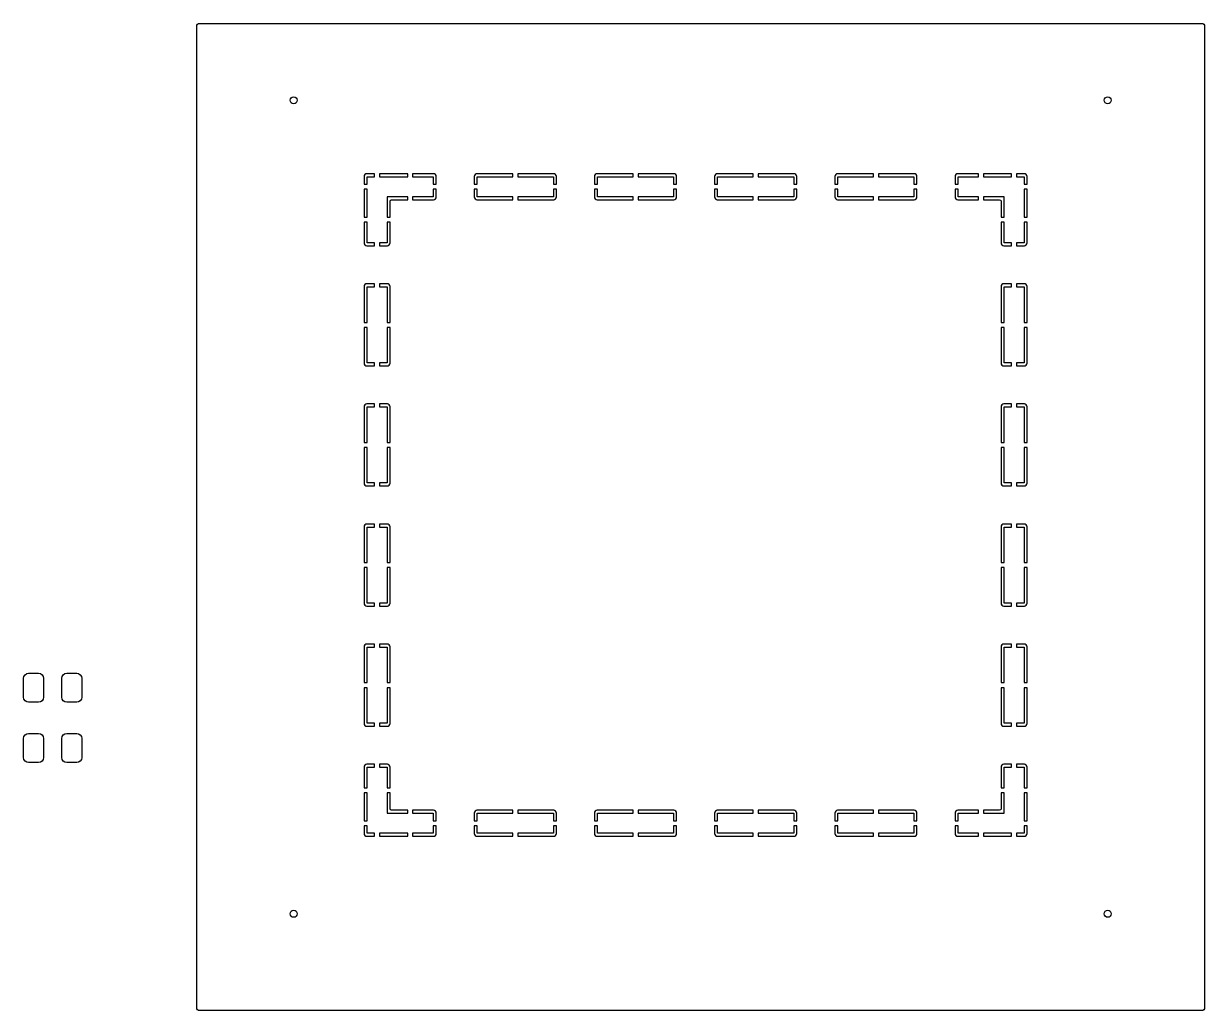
# Model space of a CAD drawing. Extents: x -2.53 to 2.19, y 0.21 to 3.97.
# Drawn here: x -0.131 to 2.19, y 0.21 to 2.151 of the extents above; entities that cross this region are included whole.
import ezdxf

# ---------------------------------------------------------------- set-up
doc = ezdxf.new("R2010")
doc.units = 0
doc.header["$MEASUREMENT"] = 0
doc.layers.add('BLACK', color=7, linetype='CONTINUOUS')

msp = doc.modelspace()

# ---------------------------------------------------------------- linework, layer by layer
at = {"layer": 'BLACK', "linetype": 'CONTINUOUS'}
for p, q in [((0.21, 2.1479), (0.2109, 2.1499)), ((0.21, 1.8502), (0.21, 2.1479)), ((0.2109, 2.1499), (0.2129, 2.1508)), ((0.2129, 2.1508), (2.1871, 2.1508)), ((2.1871, 2.1508), (2.1891, 2.1499)), ((2.1891, 2.1499), (2.19, 2.1479)), ((2.19, 2.1479), (2.19, 0.2129)), ((0.21, 1.7699), (0.21, 1.8502)), ((0.5388, 1.852), (0.5384, 1.8502)), ((0.5384, 1.8502), (0.5384, 1.8349)), ((0.5384, 1.8349), (0.5443, 1.8349)), ((0.5401, 1.8539), (0.5388, 1.852)), ((0.542, 1.8552), (0.5401, 1.8539)), ((0.5401, 1.8539), (0.5401, 1.8539)), ((0.5438, 1.8556), (0.542, 1.8552)), ((0.5591, 1.8556), (0.5438, 1.8556)), ((0.5443, 1.8349), (0.5443, 1.8497)), ((0.5443, 1.8497), (0.5591, 1.8497)), ((0.5591, 1.8497), (0.5591, 1.8556)), ((0.6241, 1.8556), (0.569, 1.8556)), ((0.569, 1.8556), (0.569, 1.8497)), ((0.569, 1.8497), (0.5837, 1.8497)), ((0.5837, 1.8497), (0.6241, 1.8497)), ((0.6241, 1.8497), (0.6241, 1.8556)), ((0.6748, 1.8556), (0.6339, 1.8556)), ((0.6339, 1.8556), (0.6339, 1.8497)), ((0.6339, 1.8497), (0.6743, 1.8497)), ((0.6743, 1.8497), (0.6743, 1.8349)), ((0.6743, 1.8349), (0.6802, 1.8349)), ((0.6766, 1.8552), (0.6748, 1.8556)), ((0.6785, 1.8539), (0.6766, 1.8552)), ((0.6798, 1.852), (0.6785, 1.8539)), ((0.6785, 1.8539), (0.6785, 1.8539)), ((0.6802, 1.8502), (0.6798, 1.852)), ((0.6802, 1.8349), (0.6802, 1.8502)), ((0.6802, 1.8502), (0.6802, 1.8502)), ((0.7553, 1.852), (0.755, 1.8502)), ((0.755, 1.8502), (0.755, 1.8349)), ((0.755, 1.8349), (0.7609, 1.8349)), ((0.7566, 1.8539), (0.7553, 1.852)), ((0.7586, 1.8552), (0.7566, 1.8539)), ((0.7566, 1.8539), (0.7566, 1.8539)), ((0.7603, 1.8556), (0.7586, 1.8552)), ((0.8308, 1.8556), (0.7603, 1.8556)), ((0.7609, 1.8349), (0.7609, 1.8497)), ((0.7609, 1.8497), (0.8308, 1.8497)), ((0.8308, 1.8497), (0.8308, 1.8556)), ((0.9111, 1.8556), (0.8406, 1.8556)), ((0.8406, 1.8556), (0.8406, 1.8497)), ((0.8406, 1.8497), (0.9105, 1.8497)), ((0.9105, 1.8497), (0.9105, 1.8349)), ((0.9105, 1.8349), (0.9164, 1.8349)), ((0.9128, 1.8552), (0.9111, 1.8556)), ((0.9147, 1.8539), (0.9128, 1.8552)), ((0.9161, 1.852), (0.9147, 1.8539)), ((0.9147, 1.8539), (0.9147, 1.8539)), ((0.9164, 1.8502), (0.9161, 1.852)), ((0.9164, 1.8349), (0.9164, 1.8502)), ((0.9164, 1.8502), (0.9164, 1.8502)), ((0.9915, 1.852), (0.9912, 1.8502)), ((0.9912, 1.8502), (0.9912, 1.8349)), ((0.9912, 1.8349), (0.9971, 1.8349)), ((0.9928, 1.8539), (0.9915, 1.852)), ((0.9948, 1.8552), (0.9928, 1.8539)), ((0.9928, 1.8539), (0.9928, 1.8539)), ((0.9965, 1.8556), (0.9948, 1.8552)), ((1.067, 1.8556), (0.9965, 1.8556)), ((0.9971, 1.8349), (0.9971, 1.8497)), ((0.9971, 1.8497), (1.067, 1.8497)), ((1.067, 1.8497), (1.067, 1.8556)), ((1.1473, 1.8556), (1.0768, 1.8556)), ((1.0768, 1.8556), (1.0768, 1.8497)), ((1.0768, 1.8497), (1.1467, 1.8497)), ((1.1467, 1.8497), (1.1467, 1.8349)), ((1.1467, 1.8349), (1.1526, 1.8349)), ((1.149, 1.8552), (1.1473, 1.8556)), ((1.151, 1.8539), (1.149, 1.8552)), ((1.1523, 1.852), (1.151, 1.8539)), ((1.151, 1.8539), (1.151, 1.8539)), ((1.1526, 1.8502), (1.1523, 1.852)), ((1.1526, 1.8349), (1.1526, 1.8502)), ((1.1526, 1.8502), (1.1526, 1.8502)), ((1.2278, 1.852), (1.2274, 1.8502)), ((1.2274, 1.8502), (1.2274, 1.8349)), ((1.2274, 1.8349), (1.2333, 1.8349)), ((1.2291, 1.8539), (1.2278, 1.852)), ((1.231, 1.8552), (1.2291, 1.8539)), ((1.2291, 1.8539), (1.2291, 1.8539)), ((1.2327, 1.8556), (1.231, 1.8552)), ((1.3032, 1.8556), (1.2327, 1.8556)), ((1.2333, 1.8349), (1.2333, 1.8497)), ((1.2333, 1.8497), (1.3032, 1.8497)), ((1.3032, 1.8497), (1.3032, 1.8556)), ((1.3835, 1.8556), (1.313, 1.8556)), ((1.313, 1.8556), (1.313, 1.8497)), ((1.313, 1.8497), (1.3829, 1.8497)), ((1.3829, 1.8497), (1.3829, 1.8349)), ((1.3829, 1.8349), (1.3888, 1.8349)), ((1.3852, 1.8552), (1.3835, 1.8556)), ((1.3872, 1.8539), (1.3852, 1.8552)), ((1.3885, 1.852), (1.3872, 1.8539)), ((1.3872, 1.8539), (1.3872, 1.8539)), ((1.3888, 1.8502), (1.3885, 1.852)), ((1.3888, 1.8349), (1.3888, 1.8502)), ((1.3888, 1.8502), (1.3888, 1.8502)), ((1.464, 1.852), (1.4636, 1.8502)), ((1.4636, 1.8502), (1.4636, 1.8349)), ((1.4636, 1.8349), (1.4695, 1.8349)), ((1.4653, 1.8539), (1.464, 1.852)), ((1.4672, 1.8552), (1.4653, 1.8539)), ((1.4653, 1.8539), (1.4653, 1.8539)), ((1.469, 1.8556), (1.4672, 1.8552)), ((1.5394, 1.8556), (1.469, 1.8556)), ((1.4695, 1.8349), (1.4695, 1.8497)), ((1.4695, 1.8497), (1.5394, 1.8497)), ((1.5394, 1.8497), (1.5394, 1.8556)), ((1.6197, 1.8556), (1.5493, 1.8556)), ((1.5493, 1.8556), (1.5493, 1.8497)), ((1.5493, 1.8497), (1.6191, 1.8497)), ((1.6191, 1.8497), (1.6191, 1.8349)), ((1.6191, 1.8349), (1.6251, 1.8349)), ((1.6215, 1.8552), (1.6197, 1.8556)), ((1.6234, 1.8539), (1.6215, 1.8552)), ((1.6247, 1.852), (1.6234, 1.8539)), ((1.6234, 1.8539), (1.6234, 1.8539)), ((1.6251, 1.8502), (1.6247, 1.852)), ((1.6251, 1.8349), (1.6251, 1.8502)), ((1.6251, 1.8502), (1.6251, 1.8502)), ((1.7002, 1.852), (1.6999, 1.8502)), ((1.6999, 1.8502), (1.6999, 1.8349)), ((1.6999, 1.8349), (1.7058, 1.8349)), ((1.7015, 1.8539), (1.7002, 1.852)), ((1.7035, 1.8552), (1.7015, 1.8539)), ((1.7015, 1.8539), (1.7015, 1.8539)), ((1.7052, 1.8556), (1.7035, 1.8552)), ((1.7461, 1.8556), (1.7052, 1.8556)), ((1.7058, 1.8349), (1.7058, 1.8497)), ((1.7058, 1.8497), (1.7461, 1.8497)), ((1.7461, 1.8497), (1.7461, 1.8556)), ((1.8111, 1.8556), (1.756, 1.8556)), ((1.756, 1.8556), (1.756, 1.8497)), ((1.756, 1.8497), (1.7963, 1.8497)), ((1.7963, 1.8497), (1.8111, 1.8497)), ((1.8111, 1.8497), (1.8111, 1.8556)), ((1.8363, 1.8556), (1.8209, 1.8556)), ((1.8209, 1.8556), (1.8209, 1.8497)), ((1.8209, 1.8497), (1.8357, 1.8497)), ((1.8357, 1.8497), (1.8357, 1.8349)), ((1.8357, 1.8349), (1.8416, 1.8349)), ((1.838, 1.8552), (1.8363, 1.8556)), ((1.8399, 1.8539), (1.838, 1.8552)), ((1.8412, 1.852), (1.8399, 1.8539)), ((1.8399, 1.8539), (1.8399, 1.8539)), ((1.8416, 1.8502), (1.8412, 1.852)), ((1.8416, 1.8349), (1.8416, 1.8502)), ((0.5443, 1.825), (0.5384, 1.825)), ((0.5384, 1.825), (0.5384, 1.7699)), ((0.5443, 1.8103), (0.5443, 1.825)), ((0.5443, 1.7699), (0.5443, 1.8103)), ((0.6241, 1.8103), (0.5837, 1.8103)), ((0.5837, 1.8103), (0.5837, 1.7699)), ((0.6241, 1.8044), (0.6241, 1.8103)), ((0.6743, 1.8103), (0.6339, 1.8103)), ((0.6339, 1.8103), (0.6339, 1.8044)), ((0.6802, 1.825), (0.6743, 1.825)), ((0.6743, 1.825), (0.6743, 1.8103)), ((0.6802, 1.8097), (0.6802, 1.825)), ((0.7609, 1.825), (0.755, 1.825)), ((0.755, 1.825), (0.755, 1.8097)), ((0.7609, 1.8103), (0.7609, 1.825)), ((0.8308, 1.8103), (0.7609, 1.8103)), ((0.8308, 1.8044), (0.8308, 1.8103)), ((0.9105, 1.8103), (0.8406, 1.8103)), ((0.8406, 1.8103), (0.8406, 1.8044)), ((0.9164, 1.825), (0.9105, 1.825)), ((0.9105, 1.825), (0.9105, 1.8103)), ((0.9164, 1.8097), (0.9164, 1.825)), ((0.9971, 1.825), (0.9912, 1.825)), ((0.9912, 1.825), (0.9912, 1.8097)), ((0.9971, 1.8103), (0.9971, 1.825)), ((1.067, 1.8103), (0.9971, 1.8103)), ((1.067, 1.8044), (1.067, 1.8103)), ((1.1467, 1.8103), (1.0768, 1.8103)), ((1.0768, 1.8103), (1.0768, 1.8044)), ((1.1526, 1.825), (1.1467, 1.825)), ((1.1467, 1.825), (1.1467, 1.8103)), ((1.1526, 1.8097), (1.1526, 1.825)), ((1.2333, 1.825), (1.2274, 1.825)), ((1.2274, 1.825), (1.2274, 1.8097)), ((1.2333, 1.8103), (1.2333, 1.825)), ((1.3032, 1.8103), (1.2333, 1.8103)), ((1.3032, 1.8044), (1.3032, 1.8103)), ((1.3829, 1.8103), (1.313, 1.8103)), ((1.313, 1.8103), (1.313, 1.8044)), ((1.3888, 1.825), (1.3829, 1.825)), ((1.3829, 1.825), (1.3829, 1.8103)), ((1.3888, 1.8097), (1.3888, 1.825)), ((1.4695, 1.825), (1.4636, 1.825)), ((1.4636, 1.825), (1.4636, 1.8097)), ((1.4695, 1.8103), (1.4695, 1.825)), ((1.5394, 1.8103), (1.4695, 1.8103)), ((1.5394, 1.8044), (1.5394, 1.8103)), ((1.6191, 1.8103), (1.5493, 1.8103)), ((1.5493, 1.8103), (1.5493, 1.8044)), ((1.6251, 1.825), (1.6191, 1.825)), ((1.6191, 1.825), (1.6191, 1.8103)), ((1.6251, 1.8097), (1.6251, 1.825)), ((1.7058, 1.825), (1.6999, 1.825)), ((1.6999, 1.825), (1.6999, 1.8097)), ((1.7058, 1.8103), (1.7058, 1.825)), ((1.7461, 1.8103), (1.7058, 1.8103)), ((1.7461, 1.8044), (1.7461, 1.8103)), ((1.7963, 1.8103), (1.756, 1.8103)), ((1.756, 1.8103), (1.756, 1.8044)), ((1.7963, 1.7699), (1.7963, 1.8103)), ((1.8416, 1.825), (1.8357, 1.825)), ((1.8357, 1.825), (1.8357, 1.8103)), ((1.8357, 1.8103), (1.8357, 1.7699)), ((1.8416, 1.8095), (1.8416, 1.825)), ((0.5896, 1.8015), (0.5905, 1.8035)), ((0.5896, 1.7699), (0.5896, 1.8015)), ((0.5905, 1.8035), (0.5925, 1.8044)), ((0.5925, 1.8044), (0.6241, 1.8044)), ((0.6339, 1.8044), (0.6748, 1.8044)), ((0.6748, 1.8044), (0.6766, 1.8047)), ((0.6766, 1.8047), (0.6785, 1.806)), ((0.6785, 1.806), (0.6798, 1.808)), ((0.6785, 1.806), (0.6785, 1.806)), ((0.6798, 1.808), (0.6802, 1.8097)), ((0.6802, 1.8097), (0.6802, 1.8097)), ((0.755, 1.8097), (0.7553, 1.808)), ((0.7553, 1.808), (0.7566, 1.806)), ((0.7566, 1.806), (0.7566, 1.806)), ((0.7566, 1.806), (0.7586, 1.8047)), ((0.7586, 1.8047), (0.7603, 1.8044)), ((0.7603, 1.8044), (0.8308, 1.8044)), ((0.8406, 1.8044), (0.9111, 1.8044)), ((0.9111, 1.8044), (0.9128, 1.8047)), ((0.9128, 1.8047), (0.9147, 1.806)), ((0.9147, 1.806), (0.9161, 1.808)), ((0.9147, 1.806), (0.9147, 1.806)), ((0.9161, 1.808), (0.9164, 1.8097)), ((0.9164, 1.8097), (0.9164, 1.8097)), ((0.9912, 1.8097), (0.9915, 1.808)), ((0.9915, 1.808), (0.9928, 1.806)), ((0.9928, 1.806), (0.9928, 1.806)), ((0.9928, 1.806), (0.9948, 1.8047)), ((0.9948, 1.8047), (0.9965, 1.8044)), ((0.9965, 1.8044), (1.067, 1.8044)), ((1.0768, 1.8044), (1.1473, 1.8044)), ((1.1473, 1.8044), (1.149, 1.8047)), ((1.149, 1.8047), (1.151, 1.806)), ((1.151, 1.806), (1.1523, 1.808)), ((1.151, 1.806), (1.151, 1.806)), ((1.1523, 1.808), (1.1526, 1.8097)), ((1.1526, 1.8097), (1.1526, 1.8097)), ((1.2274, 1.8097), (1.2278, 1.808)), ((1.2278, 1.808), (1.2291, 1.806)), ((1.2291, 1.806), (1.2291, 1.806)), ((1.2291, 1.806), (1.231, 1.8047)), ((1.231, 1.8047), (1.2327, 1.8044)), ((1.2327, 1.8044), (1.3032, 1.8044)), ((1.313, 1.8044), (1.3835, 1.8044)), ((1.3835, 1.8044), (1.3852, 1.8047)), ((1.3852, 1.8047), (1.3872, 1.806)), ((1.3872, 1.806), (1.3885, 1.808)), ((1.3872, 1.806), (1.3872, 1.806)), ((1.3885, 1.808), (1.3888, 1.8097)), ((1.3888, 1.8097), (1.3888, 1.8097)), ((1.4636, 1.8097), (1.464, 1.808)), ((1.464, 1.808), (1.4653, 1.806)), ((1.4653, 1.806), (1.4653, 1.806)), ((1.4653, 1.806), (1.4672, 1.8047)), ((1.4672, 1.8047), (1.469, 1.8044)), ((1.469, 1.8044), (1.5394, 1.8044)), ((1.5493, 1.8044), (1.6197, 1.8044)), ((1.6197, 1.8044), (1.6215, 1.8047)), ((1.6215, 1.8047), (1.6234, 1.806)), ((1.6234, 1.806), (1.6247, 1.808)), ((1.6234, 1.806), (1.6234, 1.806)), ((1.6247, 1.808), (1.6251, 1.8097)), ((1.6251, 1.8097), (1.6251, 1.8097)), ((1.6999, 1.8097), (1.7002, 1.808)), ((1.7002, 1.808), (1.7015, 1.806)), ((1.7015, 1.806), (1.7015, 1.806)), ((1.7015, 1.806), (1.7035, 1.8047)), ((1.7035, 1.8047), (1.7052, 1.8044)), ((1.7052, 1.8044), (1.7461, 1.8044)), ((1.756, 1.8044), (1.7875, 1.8044)), ((1.7875, 1.8044), (1.7896, 1.8035)), ((1.7896, 1.8035), (1.7904, 1.8015)), ((1.7904, 1.8015), (1.7904, 1.7699)), ((1.8416, 1.7699), (1.8416, 1.8095)), ((1.8416, 1.8095), (1.8416, 1.8095)), ((0.21, 1.7192), (0.21, 1.7699)), ((0.5384, 1.7699), (0.5443, 1.7699)), ((0.5837, 1.7699), (0.5896, 1.7699)), ((1.7904, 1.7699), (1.7963, 1.7699)), ((1.8357, 1.7699), (1.8416, 1.7699)), ((0.5443, 1.7601), (0.5384, 1.7601)), ((0.5384, 1.7601), (0.5384, 1.7192)), ((0.5443, 1.7197), (0.5443, 1.7601)), ((0.5896, 1.7601), (0.5837, 1.7601)), ((0.5837, 1.7601), (0.5837, 1.7197)), ((0.5896, 1.7192), (0.5896, 1.7601)), ((1.7963, 1.7601), (1.7904, 1.7601)), ((1.7904, 1.7601), (1.7904, 1.7192)), ((1.7963, 1.7197), (1.7963, 1.7601)), ((1.8416, 1.7601), (1.8357, 1.7601)), ((1.8357, 1.7601), (1.8357, 1.7197)), ((1.8416, 1.7192), (1.8416, 1.7601)), ((0.21, 1.6337), (0.21, 1.7192)), ((0.5384, 1.7192), (0.5388, 1.7174)), ((0.5388, 1.7174), (0.5401, 1.7155)), ((0.5591, 1.7197), (0.5443, 1.7197)), ((0.5591, 1.7138), (0.5591, 1.7197)), ((0.5837, 1.7197), (0.569, 1.7197)), ((0.569, 1.7197), (0.569, 1.7138)), ((0.588, 1.7155), (0.5893, 1.7174)), ((0.5893, 1.7174), (0.5896, 1.7192)), ((0.5896, 1.7192), (0.5896, 1.7192)), ((1.7904, 1.7192), (1.7908, 1.7174)), ((1.7908, 1.7174), (1.7921, 1.7155)), ((1.8111, 1.7197), (1.7963, 1.7197)), ((1.8111, 1.7138), (1.8111, 1.7197)), ((1.8357, 1.7197), (1.8209, 1.7197)), ((1.8209, 1.7197), (1.8209, 1.7138)), ((1.8399, 1.7155), (1.8412, 1.7174)), ((1.8412, 1.7174), (1.8416, 1.7192)), ((0.5401, 1.7155), (0.5401, 1.7155)), ((0.5401, 1.7155), (0.542, 1.7142)), ((0.542, 1.7142), (0.5438, 1.7138)), ((0.5438, 1.7138), (0.5591, 1.7138)), ((0.569, 1.7138), (0.5843, 1.7138)), ((0.5843, 1.7138), (0.586, 1.7142)), ((0.586, 1.7142), (0.588, 1.7155)), ((0.588, 1.7155), (0.588, 1.7155)), ((1.7921, 1.7155), (1.7921, 1.7155)), ((1.7921, 1.7155), (1.794, 1.7142)), ((1.794, 1.7142), (1.7957, 1.7138)), ((1.7957, 1.7138), (1.8111, 1.7138)), ((1.8209, 1.7138), (1.8363, 1.7138)), ((1.8363, 1.7138), (1.838, 1.7142)), ((1.838, 1.7142), (1.8399, 1.7155)), ((1.8399, 1.7155), (1.8399, 1.7155)), ((0.21, 1.4829), (0.21, 1.6337)), ((0.5388, 1.6354), (0.5384, 1.6337)), ((0.5384, 1.6337), (0.5384, 1.5632)), ((0.5401, 1.6374), (0.5388, 1.6354)), ((0.542, 1.6387), (0.5401, 1.6374)), ((0.5401, 1.6374), (0.5401, 1.6374)), ((0.5438, 1.639), (0.542, 1.6387)), ((0.5591, 1.639), (0.5438, 1.639)), ((0.5443, 1.5632), (0.5443, 1.6331)), ((0.5443, 1.6331), (0.5591, 1.6331)), ((0.5591, 1.6331), (0.5591, 1.639)), ((0.5843, 1.639), (0.569, 1.639)), ((0.569, 1.639), (0.569, 1.6331)), ((0.569, 1.6331), (0.5837, 1.6331)), ((0.5837, 1.6331), (0.5837, 1.5632)), ((0.586, 1.6387), (0.5843, 1.639)), ((0.588, 1.6374), (0.586, 1.6387)), ((0.5893, 1.6354), (0.588, 1.6374)), ((0.588, 1.6374), (0.588, 1.6374)), ((0.5896, 1.6337), (0.5893, 1.6354)), ((0.5896, 1.5632), (0.5896, 1.6337)), ((0.5896, 1.6337), (0.5896, 1.6337)), ((1.7908, 1.6354), (1.7904, 1.6337)), ((1.7904, 1.6337), (1.7904, 1.5632)), ((1.7921, 1.6374), (1.7908, 1.6354)), ((1.794, 1.6387), (1.7921, 1.6374)), ((1.7921, 1.6374), (1.7921, 1.6374)), ((1.7957, 1.639), (1.794, 1.6387)), ((1.8111, 1.639), (1.7957, 1.639)), ((1.7963, 1.5632), (1.7963, 1.6331)), ((1.7963, 1.6331), (1.8111, 1.6331)), ((1.8111, 1.6331), (1.8111, 1.639)), ((1.8363, 1.639), (1.8209, 1.639)), ((1.8209, 1.639), (1.8209, 1.6331)), ((1.8209, 1.6331), (1.8357, 1.6331)), ((1.8357, 1.6331), (1.8357, 1.5632)), ((1.838, 1.6387), (1.8363, 1.639)), ((1.8399, 1.6374), (1.838, 1.6387)), ((1.8412, 1.6354), (1.8399, 1.6374)), ((1.8399, 1.6374), (1.8399, 1.6374)), ((1.8416, 1.6337), (1.8412, 1.6354)), ((1.8416, 1.5632), (1.8416, 1.6337)), ((0.5384, 1.5632), (0.5443, 1.5632)), ((0.5837, 1.5632), (0.5896, 1.5632)), ((1.7904, 1.5632), (1.7963, 1.5632)), ((1.8357, 1.5632), (1.8416, 1.5632)), ((0.5443, 1.5534), (0.5384, 1.5534)), ((0.5384, 1.5534), (0.5384, 1.4829)), ((0.5443, 1.4835), (0.5443, 1.5534)), ((0.5896, 1.5534), (0.5837, 1.5534)), ((0.5837, 1.5534), (0.5837, 1.4835)), ((0.5896, 1.4829), (0.5896, 1.5534)), ((1.7963, 1.5534), (1.7904, 1.5534)), ((1.7904, 1.5534), (1.7904, 1.4829)), ((1.7963, 1.4835), (1.7963, 1.5534)), ((1.8416, 1.5534), (1.8357, 1.5534)), ((1.8357, 1.5534), (1.8357, 1.4835)), ((1.8416, 1.4829), (1.8416, 1.5534)), ((0.21, 1.3975), (0.21, 1.4829)), ((0.5384, 1.4829), (0.5388, 1.4812)), ((0.5388, 1.4812), (0.5401, 1.4793)), ((0.5401, 1.4793), (0.5401, 1.4793)), ((0.5401, 1.4793), (0.542, 1.4779)), ((0.542, 1.4779), (0.5438, 1.4776)), ((0.5438, 1.4776), (0.5591, 1.4776)), ((0.5591, 1.4835), (0.5443, 1.4835)), ((0.5591, 1.4776), (0.5591, 1.4835)), ((0.5837, 1.4835), (0.569, 1.4835)), ((0.569, 1.4835), (0.569, 1.4776)), ((0.569, 1.4776), (0.5843, 1.4776)), ((0.5843, 1.4776), (0.586, 1.4779)), ((0.586, 1.4779), (0.588, 1.4793)), ((0.588, 1.4793), (0.5893, 1.4812)), ((0.588, 1.4793), (0.588, 1.4793)), ((0.5893, 1.4812), (0.5896, 1.4829)), ((0.5896, 1.4829), (0.5896, 1.4829)), ((1.7904, 1.4829), (1.7908, 1.4812)), ((1.7908, 1.4812), (1.7921, 1.4793)), ((1.7921, 1.4793), (1.7921, 1.4793)), ((1.7921, 1.4793), (1.794, 1.4779)), ((1.794, 1.4779), (1.7957, 1.4776)), ((1.7957, 1.4776), (1.8111, 1.4776)), ((1.8111, 1.4835), (1.7963, 1.4835)), ((1.8111, 1.4776), (1.8111, 1.4835)), ((1.8357, 1.4835), (1.8209, 1.4835)), ((1.8209, 1.4835), (1.8209, 1.4776)), ((1.8209, 1.4776), (1.8363, 1.4776)), ((1.8363, 1.4776), (1.838, 1.4779)), ((1.838, 1.4779), (1.8399, 1.4793)), ((1.8399, 1.4793), (1.8412, 1.4812)), ((1.8399, 1.4793), (1.8399, 1.4793)), ((1.8412, 1.4812), (1.8416, 1.4829)), ((0.21, 1.2467), (0.21, 1.3975)), ((0.5388, 1.3992), (0.5384, 1.3975)), ((0.5384, 1.3975), (0.5384, 1.327)), ((0.5401, 1.4012), (0.5388, 1.3992)), ((0.542, 1.4025), (0.5401, 1.4012)), ((0.5401, 1.4012), (0.5401, 1.4012)), ((0.5438, 1.4028), (0.542, 1.4025)), ((0.5591, 1.4028), (0.5438, 1.4028)), ((0.5443, 1.327), (0.5443, 1.3969)), ((0.5443, 1.3969), (0.5591, 1.3969)), ((0.5591, 1.3969), (0.5591, 1.4028)), ((0.5843, 1.4028), (0.569, 1.4028)), ((0.569, 1.4028), (0.569, 1.3969)), ((0.569, 1.3969), (0.5837, 1.3969)), ((0.5837, 1.3969), (0.5837, 1.327)), ((0.586, 1.4025), (0.5843, 1.4028)), ((0.588, 1.4012), (0.586, 1.4025)), ((0.5893, 1.3992), (0.588, 1.4012)), ((0.588, 1.4012), (0.588, 1.4012)), ((0.5896, 1.3975), (0.5893, 1.3992)), ((0.5896, 1.327), (0.5896, 1.3975)), ((0.5896, 1.3975), (0.5896, 1.3975)), ((1.7908, 1.3992), (1.7904, 1.3975)), ((1.7904, 1.3975), (1.7904, 1.327)), ((1.7921, 1.4012), (1.7908, 1.3992)), ((1.794, 1.4025), (1.7921, 1.4012)), ((1.7921, 1.4012), (1.7921, 1.4012)), ((1.7957, 1.4028), (1.794, 1.4025)), ((1.8111, 1.4028), (1.7957, 1.4028)), ((1.7963, 1.327), (1.7963, 1.3969)), ((1.7963, 1.3969), (1.8111, 1.3969)), ((1.8111, 1.3969), (1.8111, 1.4028)), ((1.8363, 1.4028), (1.8209, 1.4028)), ((1.8209, 1.4028), (1.8209, 1.3969)), ((1.8209, 1.3969), (1.8357, 1.3969)), ((1.8357, 1.3969), (1.8357, 1.327)), ((1.838, 1.4025), (1.8363, 1.4028)), ((1.8399, 1.4012), (1.838, 1.4025)), ((1.8412, 1.3992), (1.8399, 1.4012)), ((1.8399, 1.4012), (1.8399, 1.4012)), ((1.8416, 1.3975), (1.8412, 1.3992)), ((1.8416, 1.327), (1.8416, 1.3975)), ((0.5384, 1.327), (0.5443, 1.327)), ((0.5837, 1.327), (0.5896, 1.327)), ((1.7904, 1.327), (1.7963, 1.327)), ((1.8357, 1.327), (1.8416, 1.327)), ((0.5443, 1.3172), (0.5384, 1.3172)), ((0.5384, 1.3172), (0.5384, 1.2467)), ((0.5443, 1.2473), (0.5443, 1.3172)), ((0.5896, 1.3172), (0.5837, 1.3172)), ((0.5837, 1.3172), (0.5837, 1.2473)), ((0.5896, 1.2467), (0.5896, 1.3172)), ((1.7963, 1.3172), (1.7904, 1.3172)), ((1.7904, 1.3172), (1.7904, 1.2467)), ((1.7963, 1.2473), (1.7963, 1.3172)), ((1.8416, 1.3172), (1.8357, 1.3172)), ((1.8357, 1.3172), (1.8357, 1.2473)), ((1.8416, 1.2467), (1.8416, 1.3172)), ((0.21, 1.1613), (0.21, 1.2467)), ((0.5384, 1.2467), (0.5388, 1.245)), ((0.5388, 1.245), (0.5401, 1.243)), ((0.5401, 1.243), (0.5401, 1.243)), ((0.5401, 1.243), (0.542, 1.2417)), ((0.542, 1.2417), (0.5438, 1.2414)), ((0.5438, 1.2414), (0.5591, 1.2414)), ((0.5591, 1.2473), (0.5443, 1.2473)), ((0.5591, 1.2414), (0.5591, 1.2473)), ((0.5837, 1.2473), (0.569, 1.2473)), ((0.569, 1.2473), (0.569, 1.2414)), ((0.569, 1.2414), (0.5843, 1.2414)), ((0.5843, 1.2414), (0.586, 1.2417)), ((0.586, 1.2417), (0.588, 1.243)), ((0.588, 1.243), (0.5893, 1.245)), ((0.588, 1.243), (0.588, 1.243)), ((0.5893, 1.245), (0.5896, 1.2467)), ((0.5896, 1.2467), (0.5896, 1.2467)), ((1.7904, 1.2467), (1.7908, 1.245)), ((1.7908, 1.245), (1.7921, 1.243)), ((1.7921, 1.243), (1.7921, 1.243)), ((1.7921, 1.243), (1.794, 1.2417)), ((1.794, 1.2417), (1.7957, 1.2414)), ((1.7957, 1.2414), (1.8111, 1.2414)), ((1.8111, 1.2473), (1.7963, 1.2473)), ((1.8111, 1.2414), (1.8111, 1.2473)), ((1.8357, 1.2473), (1.8209, 1.2473)), ((1.8209, 1.2473), (1.8209, 1.2414)), ((1.8209, 1.2414), (1.8363, 1.2414)), ((1.8363, 1.2414), (1.838, 1.2417)), ((1.838, 1.2417), (1.8399, 1.243)), ((1.8399, 1.243), (1.8412, 1.245)), ((1.8399, 1.243), (1.8399, 1.243)), ((1.8412, 1.245), (1.8416, 1.2467)), ((0.21, 1.0105), (0.21, 1.1613)), ((0.5388, 1.163), (0.5384, 1.1613)), ((0.5384, 1.1613), (0.5384, 1.0908)), ((0.5401, 1.1649), (0.5388, 1.163)), ((0.542, 1.1662), (0.5401, 1.1649)), ((0.5401, 1.1649), (0.5401, 1.1649)), ((0.5438, 1.1666), (0.542, 1.1662)), ((0.5591, 1.1666), (0.5438, 1.1666)), ((0.5443, 1.0908), (0.5443, 1.1607)), ((0.5443, 1.1607), (0.5591, 1.1607)), ((0.5591, 1.1607), (0.5591, 1.1666)), ((0.5843, 1.1666), (0.569, 1.1666)), ((0.569, 1.1666), (0.569, 1.1607)), ((0.569, 1.1607), (0.5837, 1.1607)), ((0.5837, 1.1607), (0.5837, 1.0908)), ((0.586, 1.1662), (0.5843, 1.1666)), ((0.588, 1.1649), (0.586, 1.1662)), ((0.5893, 1.163), (0.588, 1.1649)), ((0.588, 1.1649), (0.588, 1.1649)), ((0.5896, 1.1613), (0.5893, 1.163)), ((0.5896, 1.0908), (0.5896, 1.1613)), ((0.5896, 1.1613), (0.5896, 1.1613)), ((1.7908, 1.163), (1.7904, 1.1613)), ((1.7904, 1.1613), (1.7904, 1.0908)), ((1.7921, 1.1649), (1.7908, 1.163)), ((1.794, 1.1662), (1.7921, 1.1649)), ((1.7921, 1.1649), (1.7921, 1.1649)), ((1.7957, 1.1666), (1.794, 1.1662)), ((1.8111, 1.1666), (1.7957, 1.1666)), ((1.7963, 1.0908), (1.7963, 1.1607)), ((1.7963, 1.1607), (1.8111, 1.1607)), ((1.8111, 1.1607), (1.8111, 1.1666)), ((1.8363, 1.1666), (1.8209, 1.1666)), ((1.8209, 1.1666), (1.8209, 1.1607)), ((1.8209, 1.1607), (1.8357, 1.1607)), ((1.8357, 1.1607), (1.8357, 1.0908)), ((1.838, 1.1662), (1.8363, 1.1666)), ((1.8399, 1.1649), (1.838, 1.1662)), ((1.8412, 1.163), (1.8399, 1.1649)), ((1.8399, 1.1649), (1.8399, 1.1649)), ((1.8416, 1.1613), (1.8412, 1.163)), ((1.8416, 1.0908), (1.8416, 1.1613)), ((0.5384, 1.0908), (0.5443, 1.0908)), ((0.5837, 1.0908), (0.5896, 1.0908)), ((1.7904, 1.0908), (1.7963, 1.0908)), ((1.8357, 1.0908), (1.8416, 1.0908)), ((0.5443, 1.081), (0.5384, 1.081)), ((0.5384, 1.081), (0.5384, 1.0105)), ((0.5443, 1.0111), (0.5443, 1.081)), ((0.5896, 1.081), (0.5837, 1.081)), ((0.5837, 1.081), (0.5837, 1.0111)), ((0.5896, 1.0105), (0.5896, 1.081)), ((1.7963, 1.081), (1.7904, 1.081)), ((1.7904, 1.081), (1.7904, 1.0105)), ((1.7963, 1.0111), (1.7963, 1.081)), ((1.8416, 1.081), (1.8357, 1.081)), ((1.8357, 1.081), (1.8357, 1.0111)), ((1.8416, 1.0105), (1.8416, 1.081)), ((0.21, 0.925), (0.21, 1.0105)), ((0.5384, 1.0105), (0.5388, 1.0088)), ((0.5388, 1.0088), (0.5401, 1.0068)), ((0.5401, 1.0068), (0.5401, 1.0068)), ((0.5401, 1.0068), (0.542, 1.0055)), ((0.542, 1.0055), (0.5438, 1.0052)), ((0.5438, 1.0052), (0.5591, 1.0052)), ((0.5591, 1.0111), (0.5443, 1.0111)), ((0.5591, 1.0052), (0.5591, 1.0111)), ((0.5837, 1.0111), (0.569, 1.0111)), ((0.569, 1.0111), (0.569, 1.0052)), ((0.569, 1.0052), (0.5843, 1.0052)), ((0.5843, 1.0052), (0.586, 1.0055)), ((0.586, 1.0055), (0.588, 1.0068)), ((0.588, 1.0068), (0.5893, 1.0088)), ((0.588, 1.0068), (0.588, 1.0068)), ((0.5893, 1.0088), (0.5896, 1.0105)), ((0.5896, 1.0105), (0.5896, 1.0105)), ((1.7904, 1.0105), (1.7908, 1.0088)), ((1.7908, 1.0088), (1.7921, 1.0068)), ((1.7921, 1.0068), (1.7921, 1.0068)), ((1.7921, 1.0068), (1.794, 1.0055)), ((1.794, 1.0055), (1.7957, 1.0052)), ((1.7957, 1.0052), (1.8111, 1.0052)), ((1.8111, 1.0111), (1.7963, 1.0111)), ((1.8111, 1.0052), (1.8111, 1.0111)), ((1.8357, 1.0111), (1.8209, 1.0111)), ((1.8209, 1.0111), (1.8209, 1.0052)), ((1.8209, 1.0052), (1.8363, 1.0052)), ((1.8363, 1.0052), (1.838, 1.0055)), ((1.838, 1.0055), (1.8399, 1.0068)), ((1.8399, 1.0068), (1.8412, 1.0088)), ((1.8399, 1.0068), (1.8399, 1.0068)), ((1.8412, 1.0088), (1.8416, 1.0105)), ((0.5401, 0.9287), (0.5388, 0.9268)), ((0.542, 0.93), (0.5401, 0.9287)), ((0.5401, 0.9287), (0.5401, 0.9287)), ((0.5438, 0.9304), (0.542, 0.93)), ((0.5591, 0.9304), (0.5438, 0.9304)), ((0.5591, 0.9245), (0.5591, 0.9304)), ((0.5843, 0.9304), (0.569, 0.9304)), ((0.569, 0.9304), (0.569, 0.9245)), ((0.586, 0.93), (0.5843, 0.9304)), ((0.588, 0.9287), (0.586, 0.93)), ((0.5893, 0.9268), (0.588, 0.9287)), ((0.588, 0.9287), (0.588, 0.9287)), ((1.7921, 0.9287), (1.7908, 0.9268)), ((1.794, 0.93), (1.7921, 0.9287)), ((1.7921, 0.9287), (1.7921, 0.9287)), ((1.7957, 0.9304), (1.794, 0.93)), ((1.8111, 0.9304), (1.7957, 0.9304)), ((1.8111, 0.9245), (1.8111, 0.9304)), ((1.8363, 0.9304), (1.8209, 0.9304)), ((1.8209, 0.9304), (1.8209, 0.9245)), ((1.838, 0.93), (1.8363, 0.9304)), ((1.8399, 0.9287), (1.838, 0.93)), ((1.8412, 0.9268), (1.8399, 0.9287)), ((1.8399, 0.9287), (1.8399, 0.9287)), ((0.21, 0.7743), (0.21, 0.925)), ((0.5388, 0.9268), (0.5384, 0.925)), ((0.5384, 0.925), (0.5384, 0.8546)), ((0.5443, 0.8546), (0.5443, 0.9245)), ((0.5443, 0.9245), (0.5591, 0.9245)), ((0.569, 0.9245), (0.5837, 0.9245)), ((0.5837, 0.9245), (0.5837, 0.8546)), ((0.5896, 0.925), (0.5893, 0.9268)), ((0.5896, 0.8546), (0.5896, 0.925)), ((0.5896, 0.925), (0.5896, 0.925)), ((1.7908, 0.9268), (1.7904, 0.925)), ((1.7904, 0.925), (1.7904, 0.8546)), ((1.7963, 0.8546), (1.7963, 0.9245)), ((1.7963, 0.9245), (1.8111, 0.9245)), ((1.8209, 0.9245), (1.8357, 0.9245)), ((1.8357, 0.9245), (1.8357, 0.8546)), ((1.8416, 0.925), (1.8412, 0.9268)), ((1.8416, 0.8546), (1.8416, 0.925)), ((-0.1307, 0.8633), (-0.13, 0.867)), ((-0.1307, 0.8259), (-0.1307, 0.8633)), ((-0.13, 0.867), (-0.1279, 0.8702)), ((-0.1279, 0.8702), (-0.1247, 0.8724)), ((-0.1247, 0.8724), (-0.1209, 0.8731)), ((-0.1209, 0.8731), (-0.1012, 0.8731)), ((-0.1012, 0.8731), (-0.0975, 0.8724)), ((-0.0975, 0.8724), (-0.0943, 0.8702)), ((-0.0943, 0.8702), (-0.0921, 0.867)), ((-0.0921, 0.867), (-0.0914, 0.8633)), ((-0.0914, 0.8633), (-0.0914, 0.8259)), ((-0.0559, 0.8633), (-0.0552, 0.867)), ((-0.0559, 0.8259), (-0.0559, 0.8633)), ((-0.0552, 0.867), (-0.0531, 0.8702)), ((-0.0531, 0.8702), (-0.0499, 0.8724)), ((-0.0499, 0.8724), (-0.0461, 0.8731)), ((-0.0461, 0.8731), (-0.0264, 0.8731)), ((-0.0264, 0.8731), (-0.0227, 0.8724)), ((-0.0227, 0.8724), (-0.0195, 0.8702)), ((-0.0195, 0.8702), (-0.0173, 0.867)), ((-0.0173, 0.867), (-0.0166, 0.8633)), ((-0.0166, 0.8633), (-0.0166, 0.8259)), ((0.5384, 0.8546), (0.5443, 0.8546)), ((0.5443, 0.8447), (0.5384, 0.8447)), ((0.5384, 0.8447), (0.5384, 0.7743)), ((0.5443, 0.7749), (0.5443, 0.8447)), ((0.5837, 0.8546), (0.5896, 0.8546)), ((0.5896, 0.8447), (0.5837, 0.8447)), ((0.5837, 0.8447), (0.5837, 0.7749)), ((0.5896, 0.7743), (0.5896, 0.8447)), ((1.7904, 0.8546), (1.7963, 0.8546)), ((1.7963, 0.8447), (1.7904, 0.8447)), ((1.7904, 0.8447), (1.7904, 0.7743)), ((1.7963, 0.7749), (1.7963, 0.8447)), ((1.8357, 0.8546), (1.8416, 0.8546)), ((1.8416, 0.8447), (1.8357, 0.8447)), ((1.8357, 0.8447), (1.8357, 0.7749)), ((1.8416, 0.7743), (1.8416, 0.8447)), ((-0.13, 0.8221), (-0.1307, 0.8259)), ((-0.1279, 0.8189), (-0.13, 0.8221)), ((-0.1247, 0.8168), (-0.1279, 0.8189)), ((-0.1209, 0.816), (-0.1247, 0.8168)), ((-0.1012, 0.816), (-0.1209, 0.816)), ((-0.0975, 0.8168), (-0.1012, 0.816)), ((-0.0943, 0.8189), (-0.0975, 0.8168)), ((-0.0921, 0.8221), (-0.0943, 0.8189)), ((-0.0914, 0.8259), (-0.0921, 0.8221)), ((-0.0552, 0.8221), (-0.0559, 0.8259)), ((-0.0531, 0.8189), (-0.0552, 0.8221)), ((-0.0499, 0.8168), (-0.0531, 0.8189)), ((-0.0461, 0.816), (-0.0499, 0.8168)), ((-0.0264, 0.816), (-0.0461, 0.816)), ((-0.0227, 0.8168), (-0.0264, 0.816)), ((-0.0195, 0.8189), (-0.0227, 0.8168)), ((-0.0173, 0.8221), (-0.0195, 0.8189)), ((-0.0166, 0.8259), (-0.0173, 0.8221)), ((0.21, 0.6888), (0.21, 0.7743)), ((0.5384, 0.7743), (0.5388, 0.7725)), ((0.5388, 0.7725), (0.5401, 0.7706)), ((0.5401, 0.7706), (0.5401, 0.7706)), ((0.5401, 0.7706), (0.542, 0.7693)), ((0.542, 0.7693), (0.5438, 0.7689)), ((0.5438, 0.7689), (0.5591, 0.7689)), ((0.5591, 0.7749), (0.5443, 0.7749)), ((0.5591, 0.7689), (0.5591, 0.7749)), ((0.5837, 0.7749), (0.569, 0.7749)), ((0.569, 0.7749), (0.569, 0.7689)), ((0.569, 0.7689), (0.5843, 0.7689)), ((0.5843, 0.7689), (0.586, 0.7693)), ((0.586, 0.7693), (0.588, 0.7706)), ((0.588, 0.7706), (0.5893, 0.7725)), ((0.588, 0.7706), (0.588, 0.7706)), ((0.5893, 0.7725), (0.5896, 0.7743)), ((0.5896, 0.7743), (0.5896, 0.7743)), ((1.7904, 0.7743), (1.7908, 0.7725)), ((1.7908, 0.7725), (1.7921, 0.7706)), ((1.7921, 0.7706), (1.7921, 0.7706)), ((1.7921, 0.7706), (1.794, 0.7693)), ((1.794, 0.7693), (1.7957, 0.7689)), ((1.7957, 0.7689), (1.8111, 0.7689)), ((1.8111, 0.7749), (1.7963, 0.7749)), ((1.8111, 0.7689), (1.8111, 0.7749)), ((1.8357, 0.7749), (1.8209, 0.7749)), ((1.8209, 0.7749), (1.8209, 0.7689)), ((1.8209, 0.7689), (1.8363, 0.7689)), ((1.8363, 0.7689), (1.838, 0.7693)), ((1.838, 0.7693), (1.8399, 0.7706)), ((1.8399, 0.7706), (1.8412, 0.7725)), ((1.8399, 0.7706), (1.8399, 0.7706)), ((1.8412, 0.7725), (1.8416, 0.7743)), ((-0.1307, 0.7448), (-0.13, 0.7485)), ((-0.1307, 0.7074), (-0.1307, 0.7448)), ((-0.13, 0.7485), (-0.1279, 0.7517)), ((-0.1279, 0.7517), (-0.1247, 0.7538)), ((-0.1247, 0.7538), (-0.1209, 0.7546)), ((-0.1209, 0.7546), (-0.1012, 0.7546)), ((-0.1012, 0.7546), (-0.0975, 0.7538)), ((-0.0975, 0.7538), (-0.0943, 0.7517)), ((-0.0943, 0.7517), (-0.0921, 0.7485)), ((-0.0921, 0.7485), (-0.0914, 0.7448)), ((-0.0914, 0.7448), (-0.0914, 0.7074)), ((-0.0559, 0.7448), (-0.0552, 0.7485)), ((-0.0559, 0.7074), (-0.0559, 0.7448)), ((-0.0552, 0.7485), (-0.0531, 0.7517)), ((-0.0531, 0.7517), (-0.0499, 0.7538)), ((-0.0499, 0.7538), (-0.0461, 0.7546)), ((-0.0461, 0.7546), (-0.0264, 0.7546)), ((-0.0264, 0.7546), (-0.0227, 0.7538)), ((-0.0227, 0.7538), (-0.0195, 0.7517)), ((-0.0195, 0.7517), (-0.0173, 0.7485)), ((-0.0173, 0.7485), (-0.0166, 0.7448)), ((-0.0166, 0.7448), (-0.0166, 0.7074)), ((-0.13, 0.7036), (-0.1307, 0.7074)), ((-0.1279, 0.7004), (-0.13, 0.7036)), ((-0.1247, 0.6983), (-0.1279, 0.7004)), ((-0.1209, 0.6975), (-0.1247, 0.6983)), ((-0.1012, 0.6975), (-0.1209, 0.6975)), ((-0.0975, 0.6983), (-0.1012, 0.6975)), ((-0.0943, 0.7004), (-0.0975, 0.6983)), ((-0.0921, 0.7036), (-0.0943, 0.7004)), ((-0.0914, 0.7074), (-0.0921, 0.7036)), ((-0.0552, 0.7036), (-0.0559, 0.7074)), ((-0.0531, 0.7004), (-0.0552, 0.7036)), ((-0.0499, 0.6983), (-0.0531, 0.7004)), ((-0.0461, 0.6975), (-0.0499, 0.6983)), ((-0.0264, 0.6975), (-0.0461, 0.6975)), ((-0.0227, 0.6983), (-0.0264, 0.6975)), ((-0.0195, 0.7004), (-0.0227, 0.6983)), ((-0.0173, 0.7036), (-0.0195, 0.7004)), ((-0.0166, 0.7074), (-0.0173, 0.7036)), ((0.21, 0.5829), (0.21, 0.6888)), ((0.5388, 0.6905), (0.5384, 0.6888)), ((0.5384, 0.6888), (0.5384, 0.6479)), ((0.5401, 0.6925), (0.5388, 0.6905)), ((0.542, 0.6938), (0.5401, 0.6925)), ((0.5401, 0.6925), (0.5401, 0.6925)), ((0.5438, 0.6941), (0.542, 0.6938)), ((0.5591, 0.6941), (0.5438, 0.6941)), ((0.5443, 0.6479), (0.5443, 0.6882)), ((0.5443, 0.6882), (0.5591, 0.6882)), ((0.5591, 0.6882), (0.5591, 0.6941)), ((0.5843, 0.6941), (0.569, 0.6941)), ((0.569, 0.6941), (0.569, 0.6882)), ((0.569, 0.6882), (0.5837, 0.6882)), ((0.5837, 0.6882), (0.5837, 0.6479)), ((0.586, 0.6938), (0.5843, 0.6941)), ((0.588, 0.6925), (0.586, 0.6938)), ((0.5893, 0.6905), (0.588, 0.6925)), ((0.588, 0.6925), (0.588, 0.6925)), ((0.5896, 0.6888), (0.5893, 0.6905)), ((0.5896, 0.6479), (0.5896, 0.6888)), ((0.5896, 0.6888), (0.5896, 0.6888)), ((1.7908, 0.6905), (1.7904, 0.6888)), ((1.7904, 0.6888), (1.7904, 0.6479)), ((1.7921, 0.6925), (1.7908, 0.6905)), ((1.794, 0.6938), (1.7921, 0.6925)), ((1.7921, 0.6925), (1.7921, 0.6925)), ((1.7957, 0.6941), (1.794, 0.6938)), ((1.8111, 0.6941), (1.7957, 0.6941)), ((1.7963, 0.6479), (1.7963, 0.6882)), ((1.7963, 0.6882), (1.8111, 0.6882)), ((1.8111, 0.6882), (1.8111, 0.6941)), ((1.8363, 0.6941), (1.8209, 0.6941)), ((1.8209, 0.6941), (1.8209, 0.6882)), ((1.8209, 0.6882), (1.8357, 0.6882)), ((1.8357, 0.6882), (1.8357, 0.6479)), ((1.838, 0.6938), (1.8363, 0.6941)), ((1.8399, 0.6925), (1.838, 0.6938)), ((1.8412, 0.6905), (1.8399, 0.6925)), ((1.8399, 0.6925), (1.8399, 0.6925)), ((1.8416, 0.6888), (1.8412, 0.6905)), ((1.8416, 0.6479), (1.8416, 0.6888)), ((0.5384, 0.6479), (0.5443, 0.6479)), ((0.5443, 0.638), (0.5384, 0.638)), ((0.5384, 0.638), (0.5384, 0.5829)), ((0.5443, 0.5977), (0.5443, 0.638)), ((0.5837, 0.6479), (0.5896, 0.6479)), ((0.5896, 0.638), (0.5837, 0.638)), ((0.5837, 0.638), (0.5837, 0.5977)), ((0.5896, 0.6065), (0.5896, 0.638)), ((1.7904, 0.6479), (1.7963, 0.6479)), ((1.7963, 0.638), (1.7904, 0.638)), ((1.7904, 0.638), (1.7904, 0.6065)), ((1.7963, 0.5977), (1.7963, 0.638)), ((1.8357, 0.6479), (1.8416, 0.6479)), ((1.8416, 0.638), (1.8357, 0.638)), ((1.8357, 0.638), (1.8357, 0.5977)), ((1.8416, 0.5969), (1.8416, 0.638)), ((0.5905, 0.6044), (0.5896, 0.6065)), ((0.5925, 0.6036), (0.5905, 0.6044)), ((0.6241, 0.6036), (0.5925, 0.6036)), ((0.6241, 0.5977), (0.6241, 0.6036)), ((0.6748, 0.6036), (0.6339, 0.6036)), ((0.6339, 0.6036), (0.6339, 0.5977)), ((0.6766, 0.6032), (0.6748, 0.6036)), ((0.7603, 0.6036), (0.7586, 0.6032)), ((0.8308, 0.6036), (0.7603, 0.6036)), ((0.8308, 0.5977), (0.8308, 0.6036)), ((0.9111, 0.6036), (0.8406, 0.6036)), ((0.8406, 0.6036), (0.8406, 0.5977)), ((0.9128, 0.6032), (0.9111, 0.6036)), ((0.9965, 0.6036), (0.9948, 0.6032)), ((1.067, 0.6036), (0.9965, 0.6036)), ((1.067, 0.5977), (1.067, 0.6036)), ((1.1473, 0.6036), (1.0768, 0.6036)), ((1.0768, 0.6036), (1.0768, 0.5977)), ((1.149, 0.6032), (1.1473, 0.6036)), ((1.2327, 0.6036), (1.231, 0.6032)), ((1.3032, 0.6036), (1.2327, 0.6036)), ((1.3032, 0.5977), (1.3032, 0.6036)), ((1.3835, 0.6036), (1.313, 0.6036)), ((1.313, 0.6036), (1.313, 0.5977)), ((1.3852, 0.6032), (1.3835, 0.6036)), ((1.469, 0.6036), (1.4672, 0.6032)), ((1.5394, 0.6036), (1.469, 0.6036)), ((1.5394, 0.5977), (1.5394, 0.6036)), ((1.6197, 0.6036), (1.5493, 0.6036)), ((1.5493, 0.6036), (1.5493, 0.5977)), ((1.6215, 0.6032), (1.6197, 0.6036)), ((1.7052, 0.6036), (1.7035, 0.6032)), ((1.7461, 0.6036), (1.7052, 0.6036)), ((1.7461, 0.5977), (1.7461, 0.6036)), ((1.7875, 0.6036), (1.756, 0.6036)), ((1.756, 0.6036), (1.756, 0.5977)), ((1.7896, 0.6044), (1.7875, 0.6036)), ((1.7904, 0.6065), (1.7896, 0.6044)), ((0.21, 0.5577), (0.21, 0.5829)), ((0.5384, 0.5829), (0.5443, 0.5829)), ((0.5443, 0.5829), (0.5443, 0.5977)), ((0.5837, 0.5977), (0.6241, 0.5977)), ((0.6339, 0.5977), (0.6743, 0.5977)), ((0.6743, 0.5977), (0.6743, 0.5829)), ((0.6743, 0.5829), (0.6802, 0.5829)), ((0.6785, 0.6019), (0.6766, 0.6032)), ((0.6798, 0.6), (0.6785, 0.6019)), ((0.6785, 0.6019), (0.6785, 0.6019)), ((0.6802, 0.5983), (0.6798, 0.6)), ((0.6802, 0.5829), (0.6802, 0.5983)), ((0.6802, 0.5983), (0.6802, 0.5983)), ((0.7553, 0.6), (0.755, 0.5983)), ((0.755, 0.5983), (0.755, 0.5829)), ((0.755, 0.5829), (0.7609, 0.5829)), ((0.7566, 0.6019), (0.7553, 0.6)), ((0.7586, 0.6032), (0.7566, 0.6019)), ((0.7566, 0.6019), (0.7566, 0.6019)), ((0.7609, 0.5829), (0.7609, 0.5977)), ((0.7609, 0.5977), (0.8308, 0.5977)), ((0.8406, 0.5977), (0.9105, 0.5977)), ((0.9105, 0.5977), (0.9105, 0.5829)), ((0.9105, 0.5829), (0.9164, 0.5829)), ((0.9147, 0.6019), (0.9128, 0.6032)), ((0.9161, 0.6), (0.9147, 0.6019)), ((0.9147, 0.6019), (0.9147, 0.6019)), ((0.9164, 0.5983), (0.9161, 0.6)), ((0.9164, 0.5829), (0.9164, 0.5983)), ((0.9164, 0.5983), (0.9164, 0.5983)), ((0.9915, 0.6), (0.9912, 0.5983)), ((0.9912, 0.5983), (0.9912, 0.5829)), ((0.9912, 0.5829), (0.9971, 0.5829)), ((0.9928, 0.6019), (0.9915, 0.6)), ((0.9948, 0.6032), (0.9928, 0.6019)), ((0.9928, 0.6019), (0.9928, 0.6019)), ((0.9971, 0.5829), (0.9971, 0.5977)), ((0.9971, 0.5977), (1.067, 0.5977)), ((1.0768, 0.5977), (1.1467, 0.5977)), ((1.1467, 0.5977), (1.1467, 0.5829)), ((1.1467, 0.5829), (1.1526, 0.5829)), ((1.151, 0.6019), (1.149, 0.6032)), ((1.1523, 0.6), (1.151, 0.6019)), ((1.151, 0.6019), (1.151, 0.6019)), ((1.1526, 0.5983), (1.1523, 0.6)), ((1.1526, 0.5829), (1.1526, 0.5983)), ((1.1526, 0.5983), (1.1526, 0.5983)), ((1.2278, 0.6), (1.2274, 0.5983)), ((1.2274, 0.5983), (1.2274, 0.5829)), ((1.2274, 0.5829), (1.2333, 0.5829)), ((1.2291, 0.6019), (1.2278, 0.6)), ((1.231, 0.6032), (1.2291, 0.6019)), ((1.2291, 0.6019), (1.2291, 0.6019)), ((1.2333, 0.5829), (1.2333, 0.5977)), ((1.2333, 0.5977), (1.3032, 0.5977)), ((1.313, 0.5977), (1.3829, 0.5977)), ((1.3829, 0.5977), (1.3829, 0.5829)), ((1.3829, 0.5829), (1.3888, 0.5829)), ((1.3872, 0.6019), (1.3852, 0.6032)), ((1.3885, 0.6), (1.3872, 0.6019)), ((1.3872, 0.6019), (1.3872, 0.6019)), ((1.3888, 0.5983), (1.3885, 0.6)), ((1.3888, 0.5829), (1.3888, 0.5983)), ((1.3888, 0.5983), (1.3888, 0.5983)), ((1.464, 0.6), (1.4636, 0.5983)), ((1.4636, 0.5983), (1.4636, 0.5829)), ((1.4636, 0.5829), (1.4695, 0.5829)), ((1.4653, 0.6019), (1.464, 0.6)), ((1.4672, 0.6032), (1.4653, 0.6019)), ((1.4653, 0.6019), (1.4653, 0.6019)), ((1.4695, 0.5829), (1.4695, 0.5977)), ((1.4695, 0.5977), (1.5394, 0.5977)), ((1.5493, 0.5977), (1.6191, 0.5977)), ((1.6191, 0.5977), (1.6191, 0.5829)), ((1.6191, 0.5829), (1.6251, 0.5829)), ((1.6234, 0.6019), (1.6215, 0.6032)), ((1.6247, 0.6), (1.6234, 0.6019)), ((1.6234, 0.6019), (1.6234, 0.6019)), ((1.6251, 0.5983), (1.6247, 0.6)), ((1.6251, 0.5829), (1.6251, 0.5983)), ((1.6251, 0.5983), (1.6251, 0.5983)), ((1.7002, 0.6), (1.6999, 0.5983)), ((1.6999, 0.5983), (1.6999, 0.5829)), ((1.6999, 0.5829), (1.7058, 0.5829)), ((1.7015, 0.6019), (1.7002, 0.6)), ((1.7035, 0.6032), (1.7015, 0.6019)), ((1.7015, 0.6019), (1.7015, 0.6019)), ((1.7058, 0.5829), (1.7058, 0.5977)), ((1.7058, 0.5977), (1.7461, 0.5977)), ((1.756, 0.5977), (1.7963, 0.5977)), ((1.8357, 0.5977), (1.8357, 0.5829)), ((1.8357, 0.5829), (1.8416, 0.5829)), ((1.8416, 0.5829), (1.8416, 0.5969)), ((1.8416, 0.5969), (1.8416, 0.5969)), ((0.21, 0.2129), (0.21, 0.5577)), ((0.5443, 0.5731), (0.5384, 0.5731)), ((0.5384, 0.5731), (0.5384, 0.5577)), ((0.5384, 0.5577), (0.5388, 0.556)), ((0.5443, 0.5583), (0.5443, 0.5731)), ((0.5591, 0.5583), (0.5443, 0.5583)), ((0.5591, 0.5524), (0.5591, 0.5583)), ((0.569, 0.5583), (0.569, 0.5524)), ((0.5837, 0.5583), (0.569, 0.5583)), ((0.6241, 0.5583), (0.5837, 0.5583)), ((0.6241, 0.5524), (0.6241, 0.5583)), ((0.6743, 0.5583), (0.6339, 0.5583)), ((0.6339, 0.5583), (0.6339, 0.5524)), ((0.6802, 0.5731), (0.6743, 0.5731)), ((0.6743, 0.5731), (0.6743, 0.5583)), ((0.6798, 0.556), (0.6802, 0.5577)), ((0.6802, 0.5577), (0.6802, 0.5731)), ((0.6802, 0.5577), (0.6802, 0.5577)), ((0.7609, 0.5731), (0.755, 0.5731)), ((0.755, 0.5731), (0.755, 0.5577)), ((0.755, 0.5577), (0.7553, 0.556)), ((0.7609, 0.5583), (0.7609, 0.5731)), ((0.8308, 0.5583), (0.7609, 0.5583)), ((0.8308, 0.5524), (0.8308, 0.5583)), ((0.9105, 0.5583), (0.8406, 0.5583)), ((0.8406, 0.5583), (0.8406, 0.5524)), ((0.9164, 0.5731), (0.9105, 0.5731)), ((0.9105, 0.5731), (0.9105, 0.5583)), ((0.9161, 0.556), (0.9164, 0.5577)), ((0.9164, 0.5577), (0.9164, 0.5731)), ((0.9164, 0.5577), (0.9164, 0.5577)), ((0.9971, 0.5731), (0.9912, 0.5731)), ((0.9912, 0.5731), (0.9912, 0.5577)), ((0.9912, 0.5577), (0.9915, 0.556)), ((0.9971, 0.5583), (0.9971, 0.5731)), ((1.067, 0.5583), (0.9971, 0.5583)), ((1.067, 0.5524), (1.067, 0.5583)), ((1.1467, 0.5583), (1.0768, 0.5583)), ((1.0768, 0.5583), (1.0768, 0.5524)), ((1.1526, 0.5731), (1.1467, 0.5731)), ((1.1467, 0.5731), (1.1467, 0.5583)), ((1.1523, 0.556), (1.1526, 0.5577)), ((1.1526, 0.5577), (1.1526, 0.5731)), ((1.1526, 0.5577), (1.1526, 0.5577)), ((1.2333, 0.5731), (1.2274, 0.5731)), ((1.2274, 0.5731), (1.2274, 0.5577)), ((1.2274, 0.5577), (1.2278, 0.556)), ((1.2333, 0.5583), (1.2333, 0.5731)), ((1.3032, 0.5583), (1.2333, 0.5583)), ((1.3032, 0.5524), (1.3032, 0.5583)), ((1.3829, 0.5583), (1.313, 0.5583)), ((1.313, 0.5583), (1.313, 0.5524)), ((1.3888, 0.5731), (1.3829, 0.5731)), ((1.3829, 0.5731), (1.3829, 0.5583)), ((1.3885, 0.556), (1.3888, 0.5577)), ((1.3888, 0.5577), (1.3888, 0.5731)), ((1.3888, 0.5577), (1.3888, 0.5577)), ((1.4695, 0.5731), (1.4636, 0.5731)), ((1.4636, 0.5731), (1.4636, 0.5577)), ((1.4636, 0.5577), (1.464, 0.556)), ((1.4695, 0.5583), (1.4695, 0.5731)), ((1.5394, 0.5583), (1.4695, 0.5583)), ((1.5394, 0.5524), (1.5394, 0.5583)), ((1.6191, 0.5583), (1.5493, 0.5583)), ((1.5493, 0.5583), (1.5493, 0.5524)), ((1.6251, 0.5731), (1.6191, 0.5731)), ((1.6191, 0.5731), (1.6191, 0.5583)), ((1.6247, 0.556), (1.6251, 0.5577)), ((1.6251, 0.5577), (1.6251, 0.5731)), ((1.6251, 0.5577), (1.6251, 0.5577)), ((1.7058, 0.5731), (1.6999, 0.5731)), ((1.6999, 0.5731), (1.6999, 0.5577)), ((1.6999, 0.5577), (1.7002, 0.556)), ((1.7058, 0.5583), (1.7058, 0.5731)), ((1.7461, 0.5583), (1.7058, 0.5583)), ((1.7461, 0.5524), (1.7461, 0.5583)), ((1.756, 0.5583), (1.756, 0.5524)), ((1.7963, 0.5583), (1.756, 0.5583)), ((1.8111, 0.5583), (1.7963, 0.5583)), ((1.8111, 0.5524), (1.8111, 0.5583)), ((1.8357, 0.5583), (1.8209, 0.5583)), ((1.8209, 0.5583), (1.8209, 0.5524)), ((1.8416, 0.5731), (1.8357, 0.5731)), ((1.8357, 0.5731), (1.8357, 0.5583)), ((1.8412, 0.556), (1.8416, 0.5577)), ((1.8416, 0.5577), (1.8416, 0.5731)), ((0.5388, 0.556), (0.5401, 0.5541)), ((0.5401, 0.5541), (0.5401, 0.5541)), ((0.5401, 0.5541), (0.542, 0.5528)), ((0.542, 0.5528), (0.5438, 0.5524)), ((0.5438, 0.5524), (0.5591, 0.5524)), ((0.569, 0.5524), (0.6241, 0.5524)), ((0.6339, 0.5524), (0.6748, 0.5524)), ((0.6748, 0.5524), (0.6766, 0.5528)), ((0.6766, 0.5528), (0.6785, 0.5541)), ((0.6785, 0.5541), (0.6798, 0.556)), ((0.6785, 0.5541), (0.6785, 0.5541)), ((0.7553, 0.556), (0.7566, 0.5541)), ((0.7566, 0.5541), (0.7566, 0.5541)), ((0.7566, 0.5541), (0.7586, 0.5528)), ((0.7586, 0.5528), (0.7603, 0.5524)), ((0.7603, 0.5524), (0.8308, 0.5524)), ((0.8406, 0.5524), (0.9111, 0.5524)), ((0.9111, 0.5524), (0.9128, 0.5528)), ((0.9128, 0.5528), (0.9147, 0.5541)), ((0.9147, 0.5541), (0.9161, 0.556)), ((0.9147, 0.5541), (0.9147, 0.5541)), ((0.9915, 0.556), (0.9928, 0.5541)), ((0.9928, 0.5541), (0.9928, 0.5541)), ((0.9928, 0.5541), (0.9948, 0.5528)), ((0.9948, 0.5528), (0.9965, 0.5524)), ((0.9965, 0.5524), (1.067, 0.5524)), ((1.0768, 0.5524), (1.1473, 0.5524)), ((1.1473, 0.5524), (1.149, 0.5528)), ((1.149, 0.5528), (1.151, 0.5541)), ((1.151, 0.5541), (1.1523, 0.556)), ((1.151, 0.5541), (1.151, 0.5541)), ((1.2278, 0.556), (1.2291, 0.5541)), ((1.2291, 0.5541), (1.2291, 0.5541)), ((1.2291, 0.5541), (1.231, 0.5528)), ((1.231, 0.5528), (1.2327, 0.5524)), ((1.2327, 0.5524), (1.3032, 0.5524)), ((1.313, 0.5524), (1.3835, 0.5524)), ((1.3835, 0.5524), (1.3852, 0.5528)), ((1.3852, 0.5528), (1.3872, 0.5541)), ((1.3872, 0.5541), (1.3885, 0.556)), ((1.3872, 0.5541), (1.3872, 0.5541)), ((1.464, 0.556), (1.4653, 0.5541)), ((1.4653, 0.5541), (1.4653, 0.5541)), ((1.4653, 0.5541), (1.4672, 0.5528)), ((1.4672, 0.5528), (1.469, 0.5524)), ((1.469, 0.5524), (1.5394, 0.5524)), ((1.5493, 0.5524), (1.6197, 0.5524)), ((1.6197, 0.5524), (1.6215, 0.5528)), ((1.6215, 0.5528), (1.6234, 0.5541)), ((1.6234, 0.5541), (1.6247, 0.556)), ((1.6234, 0.5541), (1.6234, 0.5541)), ((1.7002, 0.556), (1.7015, 0.5541)), ((1.7015, 0.5541), (1.7015, 0.5541)), ((1.7015, 0.5541), (1.7035, 0.5528)), ((1.7035, 0.5528), (1.7052, 0.5524)), ((1.7052, 0.5524), (1.7461, 0.5524)), ((1.756, 0.5524), (1.8111, 0.5524)), ((1.8209, 0.5524), (1.8363, 0.5524)), ((1.8363, 0.5524), (1.838, 0.5528)), ((1.838, 0.5528), (1.8399, 0.5541)), ((1.8399, 0.5541), (1.8412, 0.556)), ((1.8399, 0.5541), (1.8399, 0.5541)), ((0.2109, 0.2109), (0.21, 0.2129)), ((0.2129, 0.21), (0.2109, 0.2109)), ((2.1871, 0.21), (0.2129, 0.21)), ((2.1891, 0.2109), (2.1871, 0.21)), ((2.19, 0.2129), (2.1891, 0.2109))]:
    msp.add_line(p, q, dxfattribs=at)
at = {"layer": 'BLACK'}
for centre in [(0.4, 2), (2, 2), (0.4, 0.4), (2, 0.4)]:
    msp.add_circle(centre, 0.00689, dxfattribs=at)
at = {"layer": 'WHITE'}
for centre in [(0.4, 2), (2, 2), (0.4, 0.4), (2, 0.4)]:
    msp.add_circle(centre, 0.00689, dxfattribs=at)

doc.saveas('drawing.dxf')
